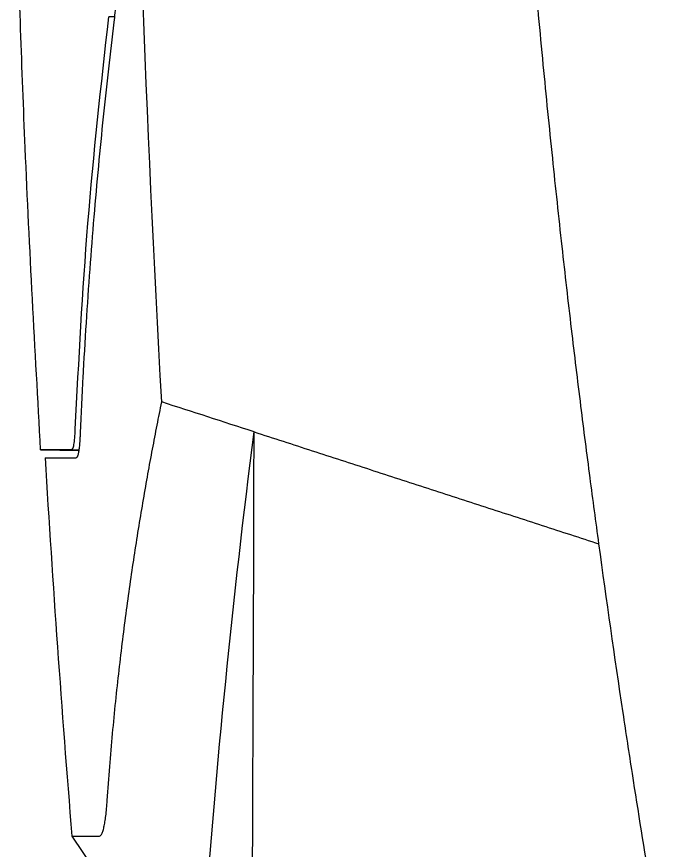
# Model space of a CAD drawing. Extents: x 86 to 639, y 68 to 658.
# Drawn here: x 463.74 to 480.29, y 353 to 374.13 of the extents above; entities that cross this region are included whole.
import ezdxf

# ---------------------------------------------------------------- set-up
doc = ezdxf.new("R2010")
doc.units = 0
doc.layers.get('0').update_dxf_attribs({"linetype": 'CONTINUOUS'})

msp = doc.modelspace()

# ---------------------------------------------------------------- linework, layer by layer
at = {"color": 8, "linetype": 'CONTINUOUS'}
for p, q in [((466.209, 374.124), (466.069, 374.126)), ((465.309, 363.146), (465.128, 363.149))]:
    msp.add_line(p, q, dxfattribs=at)
at = {"color": 7, "linetype": 'CONTINUOUS'}
for p, q in [((464.341, 363.149), (465.307, 363.132)), ((465.133, 353.365), (467.819, 349.365))]:
    msp.add_line(p, q, dxfattribs=at)
for points, knots in [([(467.411, 364.364), (466.596, 378.691), (466.398, 393.053), (467.432, 421.738), (468.662, 436.055), (470.695, 450.26)], [0, 0, 0, 0, 0.5, 0.5, 1, 1, 1, 1]), ([(478.478, 360.769), (478.403, 361.327), (478.247, 362.49), (478.016, 364.305), (477.779, 366.259), (477.54, 368.351), (477.3, 370.583), (477.063, 372.954), (476.832, 375.465), (476.61, 378.116), (476.354, 381.557), (476.091, 385.777), (475.859, 390.763), (475.706, 395.85), (475.641, 400.506), (475.642, 404.696), (475.685, 408.387), (475.77, 412.078), (475.898, 415.768), (476.067, 419.455), (476.278, 423.141), (476.53, 426.824), (476.822, 430.504), (477.156, 434.18), (477.527, 437.852), (477.807, 440.297), (477.948, 441.519)], [0, 0, 0, 0, 0.020884, 0.043477, 0.06778, 0.093793, 0.121515, 0.150947, 0.182088, 0.214938, 0.249499, 0.309939, 0.371586, 0.43444, 0.498501, 0.544095, 0.589689, 0.635283, 0.680878, 0.726473, 0.772067, 0.81766, 0.86325, 0.908838, 0.954422, 1, 1, 1, 1]), ([(466.316, 377.52), (466.318, 377.454), (466.321, 377.322), (466.325, 377.125), (466.328, 376.929), (466.33, 376.733), (466.33, 376.443), (466.327, 376.063), (466.315, 375.602), (466.296, 375.161), (466.272, 374.787), (466.248, 374.477), (466.224, 374.222), (466.205, 374.064), (466.196, 373.985)], [0, 0, 0, 0, 0.050436, 0.100719, 0.150928, 0.201143, 0.251445, 0.375683, 0.499949, 0.624156, 0.748508, 0.832261, 0.91597, 1, 1, 1, 1]), ([(464.343, 363.149), (464.202, 365.699), (463.95, 370.253), (463.801, 374.811), (463.736, 376.817)], [0, 0, 0, 0, 0.559998, 1, 1, 1, 1]), ([(465.22, 363.676), (465.31, 365.417), (465.49, 368.906), (465.875, 372.384), (466.069, 374.126)], [0, 0, 0, 0, 0.498982, 1, 1, 1, 1]), ([(466.196, 373.985), (466.15, 373.592), (466.055, 372.795), (465.925, 371.58), (465.802, 370.329), (465.687, 369.041), (465.583, 367.717), (465.489, 366.356), (465.407, 364.958), (465.364, 364.013), (465.342, 363.535)], [0, 0, 0, 0, 0.112909, 0.229265, 0.34907, 0.472329, 0.599046, 0.729227, 0.862876, 1, 1, 1, 1]), ([(466.029, 354.269), (466.049, 354.554), (466.09, 355.118), (466.163, 355.953), (466.242, 356.768), (466.328, 357.561), (466.42, 358.334), (466.517, 359.086), (466.618, 359.817), (466.724, 360.528), (466.833, 361.218), (466.944, 361.887), (467.058, 362.535), (467.174, 363.163), (467.291, 363.771), (467.371, 364.169), (467.411, 364.364)], [0, 0, 0, 0, 0.084595, 0.167153, 0.247679, 0.326175, 0.402644, 0.477089, 0.549511, 0.619913, 0.688297, 0.754665, 0.819017, 0.881357, 0.941684, 1, 1, 1, 1]), ([(465.128, 363.149), (465.139, 363.156), (465.16, 363.169), (465.186, 363.277), (465.207, 363.44), (465.216, 363.597), (465.22, 363.677)], [0, 0, 0, 0, 0.2514717, 0.5002134, 0.7488296, 1, 1, 1, 1]), ([(465.342, 363.535), (465.341, 363.505), (465.338, 363.444), (465.333, 363.361), (465.327, 363.285), (465.32, 363.216), (465.312, 363.154), (465.301, 363.082), (465.285, 363.012), (465.264, 362.959), (465.248, 362.953), (465.24, 362.949)], [0, 0, 0, 0, 0.083936, 0.16713, 0.249942, 0.332739, 0.415887, 0.499746, 0.6667, 0.832487, 1, 1, 1, 1]), ([(468.457, 350.648), (468.464, 350.745), (468.471, 350.842), (468.79, 355.168), (469.212, 359.39), (469.746, 363.606)], [11.862966, 11.862966, 11.862966, 11.862966, 11.950153, 11.950153, 15.753125, 15.753125, 15.753125, 15.753125]), ([(469.697, 349.138), (469.701, 350.344), (469.71, 352.755), (469.721, 355.769), (469.73, 357.883), (469.735, 359.089), (469.74, 360.338), (469.744, 361.841), (469.745, 363.047), (469.746, 363.606)], [0, 0, 0, 0, 0.2500021, 0.5000043, 0.6250062, 0.6884916, 0.7500042, 0.8841355, 1, 1, 1, 1]), ([(469.746, 363.606), (469.991, 363.527), (470.48, 363.368), (471.215, 363.129), (471.948, 362.891), (472.681, 362.653), (473.411, 362.415), (474.141, 362.178), (474.868, 361.942), (475.594, 361.706), (476.318, 361.471), (477.04, 361.236), (477.76, 361.002), (478.239, 360.847), (478.478, 360.769)], [0, 0, 0, 0, 0.085585, 0.170758, 0.255521, 0.339876, 0.423821, 0.507359, 0.590488, 0.673209, 0.755521, 0.837424, 0.918917, 1, 1, 1, 1]), ([(465.128, 363.149), (464.899, 363.149), (464.442, 363.149), (464.375, 363.149), (464.341, 363.149)], [0, 0, 0, 0, 0.500887, 1, 1, 1, 1]), ([(464.455, 362.949), (464.456, 362.949), (464.458, 362.949), (464.475, 362.949), (464.502, 362.949), (464.54, 362.949), (464.589, 362.949), (464.649, 362.949), (464.72, 362.949), (464.802, 362.949), (464.895, 362.949), (464.998, 362.949), (465.112, 362.949), (465.197, 362.949), (465.24, 362.949)], [0, 0, 0, 0, 0.082907, 0.165875, 0.248909, 0.332014, 0.415194, 0.498456, 0.581803, 0.665241, 0.748774, 0.832409, 0.916149, 1, 1, 1, 1]), ([(480.286, 349.139), (479.947, 351.076), (479.543, 353.527), (478.95, 357.404), (478.672, 359.343), (478.478, 360.769)], [0, 0, 0, 0, 0.653675, 0.826586, 1.307351, 1.307351, 1.307351, 1.307351]), ([(465.827, 353.364), (465.834, 353.365), (465.846, 353.367), (465.865, 353.382), (465.882, 353.405), (465.899, 353.438), (465.916, 353.481), (465.931, 353.532), (465.95, 353.609), (465.971, 353.719), (465.993, 353.875), (466.013, 354.056), (466.023, 354.198), (466.029, 354.269)], [0, 0, 0, 0, 0.071756, 0.143151, 0.21432, 0.285399, 0.356525, 0.427833, 0.499461, 0.624965, 0.749726, 0.87449, 1, 1, 1, 1]), ([(465.133, 353.365), (465.134, 353.365), (465.136, 353.365), (465.151, 353.365), (465.175, 353.365), (465.21, 353.365), (465.253, 353.364), (465.307, 353.364), (465.37, 353.364), (465.442, 353.364), (465.524, 353.364), (465.615, 353.364), (465.715, 353.364), (465.79, 353.364), (465.827, 353.364)], [0, 0, 0, 0, 0.083566, 0.167089, 0.250569, 0.334007, 0.417403, 0.500756, 0.584068, 0.667337, 0.750566, 0.833752, 0.916897, 1, 1, 1, 1])]:
    msp.add_open_spline(points, degree=3, knots=knots, dxfattribs=at)
for points in [[(469.746, 363.606), (468.963, 363.86), (468.185, 364.113), (467.412, 364.364)], [(464.455, 362.949), (464.647, 359.752), (464.873, 356.557), (465.133, 353.365)]]:
    msp.add_open_spline(points, degree=3, dxfattribs=at)

doc.saveas('drawing.dxf')
